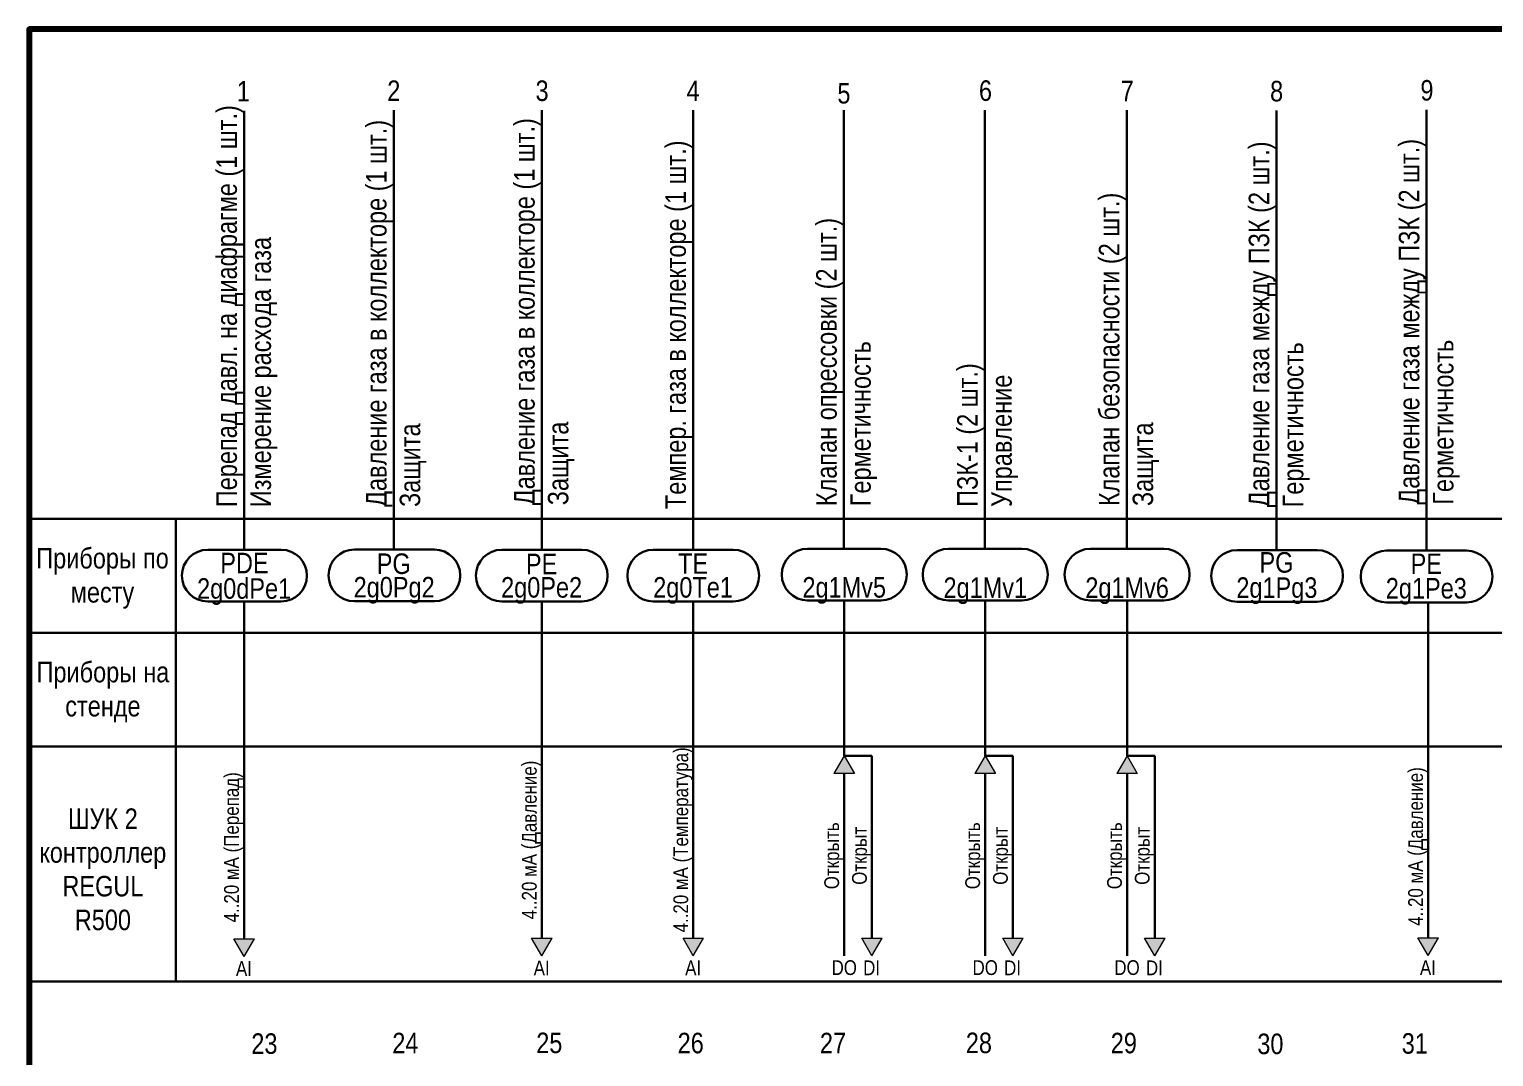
# Model space of a CAD drawing. Header units: millimetres. Extents: x -6000 to 26000, y -6000 to 26000.
# Drawn here: x 20 to 198.5, y -1041.5 to -916.3 of the extents above; entities that cross this region are included whole.
import ezdxf

# ---------------------------------------------------------------- set-up
doc = ezdxf.new("R2010")
doc.units = ezdxf.units.MM
doc.header["$MEASUREMENT"] = 0
for name, color, linetype, lineweight in [('0_Ном._пера__246', 7, 'Continuous', 100), ('2D - Общий_Ном._пера__1', 7, 'Continuous', 15), ('2D - Общий_Ном._пера__21', 7, 'Continuous', 30), ('Аннотация - Текст_Ном._пера__1', 7, 'Continuous', 15)]:
    doc.layers.add(name, color=color, linetype=linetype, lineweight=lineweight)
doc.layers.add('2D - Общий', color=7, linetype='Continuous')
doc.styles.add('СГЕНЕРИР_СТИЛЬ_1', font='')
doc.styles.get('СГЕНЕРИР_СТИЛЬ_1').set_extended_font_data('Arial Narrow')

# ---------------------------------------------------------------- blocks, each defined once
blk = doc.blocks.new('Линия_20', base_point=(46.18, -1004.87))
at = {"layer": '2D - Общий', "linetype": 'Continuous', "lineweight": 0, "true_color": 0x000000}
blk.add_hatch(color=18, dxfattribs=at).paths.add_polyline_path([(46.18, -1029.25), (47.43, -1027.09), (44.93, -1027.09)])
at = {"layer": '2D - Общий_Ном._пера__1', "color": 7, "linetype": 'Continuous', "lineweight": 15}
for p, q in [((44.93, -1027.09), (47.43, -1027.09)), ((46.18, -1029.25), (44.93, -1027.09)), ((46.18, -1029.25), (47.43, -1027.09))]:
    blk.add_line(p, q, dxfattribs=at)
at = {"layer": '2D - Общий_Ном._пера__21', "color": 7, "linetype": 'Continuous', "lineweight": 30}
blk.add_line((46.18, -1004.87), (46.18, -1027.09), dxfattribs=at)
blk = doc.blocks.new('Линия_21', base_point=(190.46, -1004.76))
at = {"layer": '2D - Общий', "linetype": 'Continuous', "lineweight": 0, "true_color": 0x000000}
blk.add_hatch(color=18, dxfattribs=at).paths.add_polyline_path([(190.46, -1029.14), (191.71, -1026.98), (189.21, -1026.98)])
at = {"layer": '2D - Общий_Ном._пера__1', "color": 7, "linetype": 'Continuous', "lineweight": 15}
for p, q in [((189.21, -1026.98), (191.71, -1026.98)), ((190.46, -1029.14), (189.21, -1026.98)), ((190.46, -1029.14), (191.71, -1026.98))]:
    blk.add_line(p, q, dxfattribs=at)
at = {"layer": '2D - Общий_Ном._пера__21', "color": 7, "linetype": 'Continuous', "lineweight": 30}
blk.add_line((190.46, -1004.76), (190.46, -1026.98), dxfattribs=at)
blk = doc.blocks.new('Линия_22', base_point=(100.92, -1004.8))
at = {"layer": '2D - Общий', "linetype": 'Continuous', "lineweight": 0, "true_color": 0x000000}
blk.add_hatch(color=18, dxfattribs=at).paths.add_polyline_path([(100.92, -1029.18), (102.17, -1027.02), (99.67, -1027.02)])
at = {"layer": '2D - Общий_Ном._пера__1', "color": 7, "linetype": 'Continuous', "lineweight": 15}
for p, q in [((99.67, -1027.02), (102.17, -1027.02)), ((100.92, -1029.18), (99.67, -1027.02)), ((100.92, -1029.18), (102.17, -1027.02))]:
    blk.add_line(p, q, dxfattribs=at)
at = {"layer": '2D - Общий_Ном._пера__21', "color": 7, "linetype": 'Continuous', "lineweight": 30}
blk.add_line((100.92, -1004.8), (100.92, -1027.02), dxfattribs=at)
blk = doc.blocks.new('Линия_23', base_point=(136.49, -1004.8))
at = {"layer": '2D - Общий', "linetype": 'Continuous', "lineweight": 0, "true_color": 0x000000}
blk.add_hatch(color=18, dxfattribs=at).paths.add_polyline_path([(136.49, -1004.8), (135.24, -1006.96), (137.74, -1006.96)])
at = {"layer": '2D - Общий_Ном._пера__1', "color": 7, "linetype": 'Continuous', "lineweight": 15}
for p, q in [((136.49, -1004.8), (135.24, -1006.96)), ((136.49, -1004.8), (137.74, -1006.96)), ((137.74, -1006.96), (135.24, -1006.96))]:
    blk.add_line(p, q, dxfattribs=at)
at = {"layer": '2D - Общий_Ном._пера__21', "color": 7, "linetype": 'Continuous', "lineweight": 30}
blk.add_line((136.49, -1006.96), (136.49, -1029.18), dxfattribs=at)
blk = doc.blocks.new('Линия_24', base_point=(139.87, -1004.8))
at = {"layer": '2D - Общий', "linetype": 'Continuous', "lineweight": 0, "true_color": 0x000000}
blk.add_hatch(color=18, dxfattribs=at).paths.add_polyline_path([(139.87, -1029.18), (141.12, -1027.02), (138.62, -1027.02)])
at = {"layer": '2D - Общий_Ном._пера__1', "color": 7, "linetype": 'Continuous', "lineweight": 15}
for p, q in [((138.62, -1027.02), (141.12, -1027.02)), ((139.87, -1029.18), (138.62, -1027.02)), ((139.87, -1029.18), (141.12, -1027.02))]:
    blk.add_line(p, q, dxfattribs=at)
at = {"layer": '2D - Общий_Ном._пера__21', "color": 7, "linetype": 'Continuous', "lineweight": 30}
blk.add_line((139.87, -1004.8), (139.87, -1027.02), dxfattribs=at)
blk = doc.blocks.new('Линия_36', base_point=(153.77, -1004.8))
at = {"layer": '2D - Общий', "linetype": 'Continuous', "lineweight": 0, "true_color": 0x000000}
blk.add_hatch(color=18, dxfattribs=at).paths.add_polyline_path([(153.77, -1004.8), (152.52, -1006.96), (155.02, -1006.96)])
at = {"layer": '2D - Общий_Ном._пера__1', "color": 7, "linetype": 'Continuous', "lineweight": 15}
for p, q in [((153.77, -1004.8), (152.52, -1006.96)), ((153.77, -1004.8), (155.02, -1006.96)), ((155.02, -1006.96), (152.52, -1006.96))]:
    blk.add_line(p, q, dxfattribs=at)
at = {"layer": '2D - Общий_Ном._пера__21', "color": 7, "linetype": 'Continuous', "lineweight": 30}
blk.add_line((153.77, -1006.96), (153.77, -1029.18), dxfattribs=at)
blk = doc.blocks.new('Линия_37', base_point=(157.15, -1004.8))
at = {"layer": '2D - Общий', "linetype": 'Continuous', "lineweight": 0, "true_color": 0x000000}
blk.add_hatch(color=18, dxfattribs=at).paths.add_polyline_path([(157.15, -1029.18), (158.4, -1027.02), (155.9, -1027.02)])
at = {"layer": '2D - Общий_Ном._пера__1', "color": 7, "linetype": 'Continuous', "lineweight": 15}
for p, q in [((155.9, -1027.02), (158.4, -1027.02)), ((157.15, -1029.18), (155.9, -1027.02)), ((157.15, -1029.18), (158.4, -1027.02))]:
    blk.add_line(p, q, dxfattribs=at)
at = {"layer": '2D - Общий_Ном._пера__21', "color": 7, "linetype": 'Continuous', "lineweight": 30}
blk.add_line((157.15, -1004.8), (157.15, -1027.02), dxfattribs=at)
blk = doc.blocks.new('Линия_39', base_point=(82.46, -1004.81))
at = {"layer": '2D - Общий', "linetype": 'Continuous', "lineweight": 0, "true_color": 0x000000}
blk.add_hatch(color=18, dxfattribs=at).paths.add_polyline_path([(82.46, -1029.19), (83.71, -1027.02), (81.21, -1027.02)])
at = {"layer": '2D - Общий_Ном._пера__1', "color": 7, "linetype": 'Continuous', "lineweight": 15}
for p, q in [((81.21, -1027.02), (83.71, -1027.02)), ((82.46, -1029.19), (81.21, -1027.02)), ((82.46, -1029.19), (83.71, -1027.02))]:
    blk.add_line(p, q, dxfattribs=at)
at = {"layer": '2D - Общий_Ном._пера__21', "color": 7, "linetype": 'Continuous', "lineweight": 30}
blk.add_line((82.46, -1004.81), (82.46, -1027.02), dxfattribs=at)
blk = doc.blocks.new('Линия_74', base_point=(119.31, -1004.8))
at = {"layer": '2D - Общий', "linetype": 'Continuous', "lineweight": 0, "true_color": 0x000000}
blk.add_hatch(color=18, dxfattribs=at).paths.add_polyline_path([(119.31, -1004.8), (118.06, -1006.96), (120.56, -1006.96)])
at = {"layer": '2D - Общий_Ном._пера__1', "color": 7, "linetype": 'Continuous', "lineweight": 15}
for p, q in [((119.31, -1004.8), (118.06, -1006.96)), ((119.31, -1004.8), (120.56, -1006.96)), ((120.56, -1006.96), (118.06, -1006.96))]:
    blk.add_line(p, q, dxfattribs=at)
at = {"layer": '2D - Общий_Ном._пера__21', "color": 7, "linetype": 'Continuous', "lineweight": 30}
blk.add_line((119.31, -1006.96), (119.31, -1029.18), dxfattribs=at)
blk = doc.blocks.new('Линия_75', base_point=(122.69, -1004.8))
at = {"layer": '2D - Общий', "linetype": 'Continuous', "lineweight": 0, "true_color": 0x000000}
blk.add_hatch(color=18, dxfattribs=at).paths.add_polyline_path([(122.69, -1029.18), (123.94, -1027.02), (121.44, -1027.02)])
at = {"layer": '2D - Общий_Ном._пера__1', "color": 7, "linetype": 'Continuous', "lineweight": 15}
for p, q in [((121.44, -1027.02), (123.94, -1027.02)), ((122.69, -1029.18), (121.44, -1027.02)), ((122.69, -1029.18), (123.94, -1027.02))]:
    blk.add_line(p, q, dxfattribs=at)
at = {"layer": '2D - Общий_Ном._пера__21', "color": 7, "linetype": 'Continuous', "lineweight": 30}
blk.add_line((122.69, -1004.8), (122.69, -1027.02), dxfattribs=at)

msp = doc.modelspace()

# ---------------------------------------------------------------- linework, layer by layer
at = {"layer": '0_Ном._пера__246', "color": 7, "linetype": 'Continuous', "lineweight": 100, "flags": 128}
msp.add_lwpolyline([(415, -1203.31), (415, -916.31), (20, -916.31), (20, -1203.31)], close=True, dxfattribs=at)
at = {"layer": '2D - Общий_Ном._пера__21', "color": 7, "linetype": 'Continuous', "lineweight": 30}
for p, q in [((64.41, -979.69), (64.41, -926.16)), ((82.46, -979.71), (82.46, -926.16)), ((100.89, -979.71), (100.89, -926.16)), ((119.27, -979.59), (119.27, -926.16)), ((136.45, -979.59), (136.45, -926.16)), ((153.73, -979.59), (153.73, -926.16)), ((190.27, -979.82), (190.27, -926.12)), ((46.18, -979.71), (46.18, -926.23)), ((171.98, -979.74), (171.98, -926.22)), ((20, -975.94), (415, -975.94)), ((20, -975.94), (20, -1032.31)), ((37.84, -975.94), (37.84, -1032.31)), ((59.61, -979.69), (69.36, -979.69)), ((114.85, -979.59), (123.78, -979.59)), ((132.03, -979.59), (140.96, -979.59)), ((149.31, -979.59), (158.24, -979.59)), ((41.75, -979.71), (50.69, -979.71)), ((77.58, -979.71), (87.33, -979.71)), ((96.04, -979.71), (105.79, -979.71)), ((167.18, -979.74), (176.93, -979.74)), ((185.4, -979.82), (195.15, -979.82)), ((41.75, -986.01), (50.69, -986.01)), ((46.18, -986.01), (46.18, -1004.87)), ((59.61, -985.98), (69.36, -985.98)), ((77.58, -986.01), (87.33, -986.01)), ((82.46, -986.01), (82.46, -1004.81)), ((96.04, -986.01), (105.79, -986.01)), ((100.92, -986.01), (100.92, -1004.8)), ((114.85, -985.88), (123.78, -985.88)), ((119.31, -985.88), (119.31, -1004.8)), ((132.03, -985.88), (140.96, -985.88)), ((136.49, -985.88), (136.49, -1004.8)), ((149.31, -985.88), (158.24, -985.88)), ((153.77, -985.88), (153.77, -1004.8)), ((167.18, -986.04), (176.93, -986.04)), ((185.4, -986.12), (195.15, -986.12)), ((190.46, -986.12), (190.46, -1004.76)), ((20, -989.81), (415, -989.81)), ((20, -1003.69), (415, -1003.69)), ((119.31, -1004.8), (122.69, -1004.8)), ((136.49, -1004.8), (139.87, -1004.8)), ((153.77, -1004.8), (157.15, -1004.8)), ((20, -1032.31), (415, -1032.31))]:
    msp.add_line(p, q, dxfattribs=at)
for centre, start, end in [((59.61, -982.84), 90, 270), ((69.36, -982.84), 270, 90), ((114.85, -982.73), 90, 270), ((123.78, -982.73), 270, 90), ((132.03, -982.73), 90, 270), ((140.96, -982.73), 270, 90), ((149.31, -982.73), 90, 270), ((158.24, -982.73), 270, 90), ((41.75, -982.86), 90, 270), ((50.69, -982.86), 270, 90), ((77.58, -982.86), 90, 270), ((87.33, -982.86), 270, 90), ((96.04, -982.86), 90, 270), ((105.79, -982.86), 270, 90), ((167.18, -982.89), 90, 270), ((176.93, -982.89), 270, 90), ((185.4, -982.97), 90, 270), ((195.15, -982.97), 270, 90)]:
    msp.add_arc(centre, 3.15, start, end, dxfattribs=at)

# ---------------------------------------------------------------- block references
at = {"layer": '2D - Общий', "color": 7, "linetype": 'Continuous', "lineweight": 30}
for name, p in [('Линия_20', (46.18, -1004.87)), ('Линия_39', (82.46, -1004.81)), ('Линия_22', (100.92, -1004.8)), ('Линия_74', (119.31, -1004.8)), ('Линия_75', (122.69, -1004.8)), ('Линия_23', (136.49, -1004.8)), ('Линия_24', (139.87, -1004.8)), ('Линия_36', (153.77, -1004.8)), ('Линия_37', (157.15, -1004.8)), ('Линия_21', (190.46, -1004.76))]:
    msp.add_blockref(name, p, dxfattribs=at)

# ---------------------------------------------------------------- texts
at = {"layer": 'Аннотация - Текст_Ном._пера__1', "color": 7, "linetype": 'Continuous', "lineweight": 15, "attachment_point": 2, "style": 'СГЕНЕРИР_СТИЛЬ_1'}
for s, insert, char_height in [('\\A1;{\\pqc;\\fArial Narrow|b0|i0|c204|p34;1}', (46.09, -922.6), 2.5), ('\\A1;{\\pqc;\\fArial Narrow|b0|i0|c204|p34;2}', (64.42, -922.54), 2.5), ('\\A1;{\\pqc;\\fArial Narrow|b0|i0|c204|p34;3}', (82.49, -922.54), 2.5), ('\\A1;{\\pqc;\\fArial Narrow|b0|i0|c204|p34;4}', (100.89, -922.56), 2.5), ('\\A1;{\\pqc;\\fArial Narrow|b0|i0|c204|p34;6}', (136.52, -922.53), 2.5), ('\\A1;{\\pqc;\\fArial Narrow|b0|i0|c204|p34;7}', (153.8, -922.57), 2.5), ('\\A1;{\\pqc;\\fArial Narrow|b0|i0|c204|p34;8}', (172, -922.59), 2.5), ('\\A1;{\\pqc;\\fArial Narrow|b0|i0|c204|p34;9}', (190.32, -922.49), 2.5), ('\\A1;{\\pqc;\\fArial Narrow|b0|i0|c204|p34;5}', (119.27, -922.85), 2.5), ('\\A1;{\\pqc;\\fArial Narrow|b0|i0|c204|p34;PD\\fArial Narrow|b0|i0|c204|p34;E}', (46.22, -980.08), 2.5), ('\\A1;{\\pqc;\\fArial Narrow|b0|i0|c204|p34;PG}', (64.41, -980.16), 2.5), ('\\A1;{\\pqc;\\fArial Narrow|b0|i0|c204|p34;P\\fArial Narrow|b0|i0|c204|p34;E}', (82.43, -980.19), 2.5), ('\\A1;{\\pqc;\\fArial Narrow|b0|i0|c204|p34;T\\fArial Narrow|b0|i0|c204|p34;E}', (100.89, -980.14), 2.5), ('\\A1;{\\pqc;\\fArial Narrow|b0|i0|c204|p34;P\\fArial Narrow|b0|i0|c204|p34;G}', (171.98, -980), 2.5), ('\\A1;{\\pqc;\\fArial Narrow|b0|i0|c204|p34;P\\fArial Narrow|b0|i0|c204|p34;E}', (190.24, -980.17), 2.5), ('\\A1;{\\pqc;\\fArial Narrow|b0|i0|c204|p34;2\\fArial Narrow|b0|i0|c204|p34;g0dPe1}', (46.18, -983.18), 2.5), ('\\A1;{\\pqc;\\fArial Narrow|b0|i0|c204|p34;2\\fArial Narrow|b0|i0|c204|p34;g0Pg2}', (64.46, -983.02), 2.5), ('\\A1;{\\pqc;\\fArial Narrow|b0|i0|c204|p34;2\\fArial Narrow|b0|i0|c204|p34;g0Pe2}', (82.43, -983.04), 2.5), ('\\A1;{\\pqc;\\fArial Narrow|b0|i0|c204|p34;2\\fArial Narrow|b0|i0|c204|p34;g0Te1}', (100.89, -983.04), 2.5), ('\\A1;{\\pqc;\\fArial Narrow|b0|i0|c204|p34;2\\fArial Narrow|b0|i0|c204|p34;g1Mv5}', (119.31, -983.04), 2.5), ('\\A1;{\\pqc;\\fArial Narrow|b0|i0|c204|p34;2\\fArial Narrow|b0|i0|c204|p34;g1Mv1}', (136.5, -983.08), 2.5), ('\\A1;{\\pqc;\\fArial Narrow|b0|i0|c204|p34;2\\fArial Narrow|b0|i0|c204|p34;g1Mv6}', (153.78, -983.08), 2.5), ('\\A1;{\\pqc;\\fArial Narrow|b0|i0|c204|p34;2\\fArial Narrow|b0|i0|c204|p34;g1Pg3}', (172.03, -983.07), 2.5), ('\\A1;{\\pqc;\\fArial Narrow|b0|i0|c204|p34;2\\fArial Narrow|b0|i0|c204|p34;g1Pe3}', (190.24, -983.15), 2.5), ('\\A1;{\\pqc;\\fArial Narrow|b0|i0|c204|p34;AI}', (46.16, -1029.82), 1.8), ('\\A1;{\\pqc;\\fArial Narrow|b0|i0|c204|p34;AI}', (82.44, -1029.75), 1.8), ('\\A1;{\\pqc;\\fArial Narrow|b0|i0|c204|p34;AI}', (100.9, -1029.74), 1.8), ('\\A1;{\\pqc;\\fArial Narrow|b0|i0|c204|p34;DO}', (119.31, -1029.71), 1.8), ('\\A1;{\\pqc;\\fArial Narrow|b0|i0|c204|p34;DI}', (122.64, -1029.74), 1.8), ('\\A1;{\\pqc;\\fArial Narrow|b0|i0|c204|p34;DO}', (136.49, -1029.71), 1.8), ('\\A1;{\\pqc;\\fArial Narrow|b0|i0|c204|p34;DI}', (139.82, -1029.74), 1.8), ('\\A1;{\\pqc;\\fArial Narrow|b0|i0|c204|p34;DO}', (153.77, -1029.71), 1.8), ('\\A1;{\\pqc;\\fArial Narrow|b0|i0|c204|p34;DI}', (157.1, -1029.74), 1.8), ('\\A1;{\\pqc;\\fArial Narrow|b0|i0|c204|p34;AI}', (190.44, -1029.71), 1.8), ('\\A1;{\\pqc;\\fArial Narrow|b0|i0|c204|p34;2\\fArial Narrow|b0|i0|c204|p34;3}', (48.65, -1038.62), 2.5), ('\\A1;{\\pqc;\\fArial Narrow|b0|i0|c204|p34;2\\fArial Narrow|b0|i0|c204|p34;4}', (65.83, -1038.55), 2.5), ('\\A1;{\\pqc;\\fArial Narrow|b0|i0|c204|p34;2\\fArial Narrow|b0|i0|c204|p34;5}', (83.37, -1038.53), 2.5), ('\\A1;{\\pqc;\\fArial Narrow|b0|i0|c204|p34;26}', (100.6, -1038.55), 2.5), ('\\A1;{\\pqc;\\fArial Narrow|b0|i0|c204|p34;27}', (117.94, -1038.55), 2.5), ('\\A1;{\\pqc;\\fArial Narrow|b0|i0|c204|p34;28}', (135.72, -1038.53), 2.5), ('\\A1;{\\pqc;\\fArial Narrow|b0|i0|c204|p34;29}', (153.38, -1038.55), 2.5), ('\\A1;{\\pqc;\\fArial Narrow|b0|i0|c204|p34;31}', (188.84, -1038.6), 2.5), ('\\A1;{\\pqc;\\fArial Narrow|b0|i0|c204|p34;30}', (171.24, -1038.65), 2.5)]:
    msp.add_mtext(s, dxfattribs=dict(at, insert=insert, char_height=char_height))
at = {"layer": 'Аннотация - Текст_Ном._пера__1', "color": 7, "linetype": 'Continuous', "lineweight": 15, "char_height": 2.5, "attachment_point": 2, "rotation": 90, "style": 'СГЕНЕРИР_СТИЛЬ_1'}
for s, insert, line_spacing_factor in [('\\A1;{\\pqc;\\fArial Narrow|b0|i0|c204|p34;Перепад давл. на диафрагме\\fArial Narrow|b0|i0|c204|p34; (\\fArial Narrow|b0|i0|c204|p34;1 шт.\\fArial Narrow|b0|i0|c204|p34;)\\P\\pql;\\fArial Narrow|b0|i0|c204|p34;Измерение расхода газа}', (42.8, -950.04), 0.996429), ('\\A1;{\\pqc;\\fArial Narrow|b0|i0|c204|p34;Давление газа в коллекторе\\fArial Narrow|b0|i0|c204|p34; (\\fArial Narrow|b0|i0|c204|p34;1 шт.\\fArial Narrow|b0|i0|c204|p34;)\\P\\pql;\\fArial Narrow|b0|i0|c204|p34;Защита}', (61.03, -950.92), 0.986276), ('\\A1;{\\pqc;\\fArial Narrow|b0|i0|c204|p34;Давление газа в коллекторе\\fArial Narrow|b0|i0|c204|p34; (\\fArial Narrow|b0|i0|c204|p34;1 шт.\\fArial Narrow|b0|i0|c204|p34;)\\P\\pql;\\fArial Narrow|b0|i0|c204|p34;Защита}', (79.08, -950.71), 0.986276), ('\\A1;{\\pqc;\\fArial Narrow|b0|i0|c204|p34;Давление газа между ПЗК (\\fArial Narrow|b0|i0|c204|p34;2 шт.\\fArial Narrow|b0|i0|c204|p34;)\\P\\pql;\\fArial Narrow|b0|i0|c204|p34;Герметичность}', (168.6, -952.25), 0.996855), ('\\A1;{\\pqc;\\fArial Narrow|b0|i0|c204|p34;Давление газа между ПЗК (\\fArial Narrow|b0|i0|c204|p34;2 шт.\\fArial Narrow|b0|i0|c204|p34;)\\P\\pql;\\fArial Narrow|b0|i0|c204|p34;Герметичность}', (186.89, -951.94), 0.996855), ('\\A1;{\\pqc;\\fArial Narrow|b0|i0|c204|p34;Клапан безопасности (\\fArial Narrow|b0|i0|c204|p34;2 шт.\\fArial Narrow|b0|i0|c204|p34;)\\P\\pql;\\fArial Narrow|b0|i0|c204|p34;Защита}', (150.34, -955.3), 0.986481), ('\\A1;{\\pqc;\\fArial Narrow|b0|i0|c204|p34;Клапан опрессовки (\\fArial Narrow|b0|i0|c204|p34;2 шт.\\fArial Narrow|b0|i0|c204|p34;)\\P\\pql;\\fArial Narrow|b0|i0|c204|p34;Герметичность}', (115.89, -956.84), 0.996429), ('\\A1;{\\pqc;\\fArial Narrow|b0|i0|c204|p34;ПЗК-1 (\\fArial Narrow|b0|i0|c204|p34;2 шт.\\fArial Narrow|b0|i0|c204|p34;)\\P\\pql;\\fArial Narrow|b0|i0|c204|p34;Управление}', (133.07, -965.74), 0.996855)]:
    msp.add_mtext(s, dxfattribs=dict(at, insert=insert, line_spacing_factor=line_spacing_factor))
at = {"layer": 'Аннотация - Текст_Ном._пера__1', "color": 7, "linetype": 'Continuous', "lineweight": 15, "rotation": 90, "style": 'СГЕНЕРИР_СТИЛЬ_1'}
for s, insert, char_height, attachment_point in [('\\A1;{\\pql;\\fArial Narrow|b0|i0|c204|p34;Темпер. газа в коллекторе (\\fArial Narrow|b0|i0|c204|p34;1 шт.\\fArial Narrow|b0|i0|c204|p34;)}', (97.51, -974.76), 2.5, 1), ('\\A1;{\\pqc;\\fArial Narrow|b0|i0|c204|p34;4..20 мА\\fArial Narrow|b0|i0|c204|p34; (Температура)}', (98.49, -1015.05), 1.8, 2), ('\\A1;{\\pqc;\\fArial Narrow|b0|i0|c204|p34;4..20 мА (\\fArial Narrow|b0|i0|c204|p34;Давление\\fArial Narrow|b0|i0|c204|p34;)}', (80.03, -1015.06), 1.8, 2), ('\\A1;{\\pqc;\\fArial Narrow|b0|i0|c204|p34;4..20 мА\\fArial Narrow|b0|i0|c204|p34; (Давление)}', (188.03, -1015.86), 1.8, 2), ('\\A1;{\\pqc;\\fArial Narrow|b0|i0|c204|p34;4..20 мА\\fArial Narrow|b0|i0|c204|p34; (Перепад)}', (43.74, -1015.96), 1.8, 2), ('\\A1;{\\pqc;\\fArial Narrow|b0|i0|c204|p34;Открыть}', (116.88, -1016.99), 1.8, 2), ('\\A1;{\\pqc;\\fArial Narrow|b0|i0|c204|p34;Открыт}', (120.26, -1016.99), 1.8, 2), ('\\A1;{\\pqc;\\fArial Narrow|b0|i0|c204|p34;Открыть}', (134.06, -1016.99), 1.8, 2), ('\\A1;{\\pqc;\\fArial Narrow|b0|i0|c204|p34;Открыт}', (137.44, -1016.99), 1.8, 2), ('\\A1;{\\pqc;\\fArial Narrow|b0|i0|c204|p34;Открыть}', (151.34, -1016.99), 1.8, 2), ('\\A1;{\\pqc;\\fArial Narrow|b0|i0|c204|p34;Открыт}', (154.72, -1016.99), 1.8, 2)]:
    msp.add_mtext(s, dxfattribs=dict(at, insert=insert, char_height=char_height, attachment_point=attachment_point))
at = {"layer": 'Аннотация - Текст_Ном._пера__1', "color": 7, "linetype": 'Continuous', "lineweight": 15, "char_height": 2.5, "attachment_point": 2, "style": 'СГЕНЕРИР_СТИЛЬ_1'}
for s, insert, line_spacing_factor in [('\\A1;{\\pqc;\\fArial Narrow|b0|i0|c204|p34;Приборы по\\P\\pqc;\\fArial Narrow|b0|i0|c204|p34;месту}', (28.92, -979.49), 0.996771), ('\\A1;{\\pqc;\\fArial Narrow|b0|i0|c204|p34;ШУК \\fArial Narrow|b0|i0|c204|p34;2\\P\\pqc;\\fArial Narrow|b0|i0|c204|p34;контроллер\\P\\pqc;\\fArial Narrow|b0|i0|c204|p34;REGUL\\P\\pqc;\\fArial Narrow|b0|i0|c204|p34;R500}', (28.97, -1011.22), 0.986254)]:
    msp.add_mtext(s, dxfattribs=dict(at, insert=insert, line_spacing_factor=line_spacing_factor))
at = {"layer": 'Аннотация - Текст_Ном._пера__1', "color": 7, "linetype": 'Continuous', "lineweight": 15, "insert": (28.97, -993.36), "char_height": 2.5, "width": 16.3851, "attachment_point": 2, "line_spacing_factor": 0.996256, "style": 'СГЕНЕРИР_СТИЛЬ_1'}
msp.add_mtext('\\A1;{\\pqc;\\fArial Narrow|b0|i0|c204|p34;Приборы \\fArial Narrow|b0|i0|c204|p34;на стенде}', dxfattribs=at)

doc.saveas('drawing.dxf')
